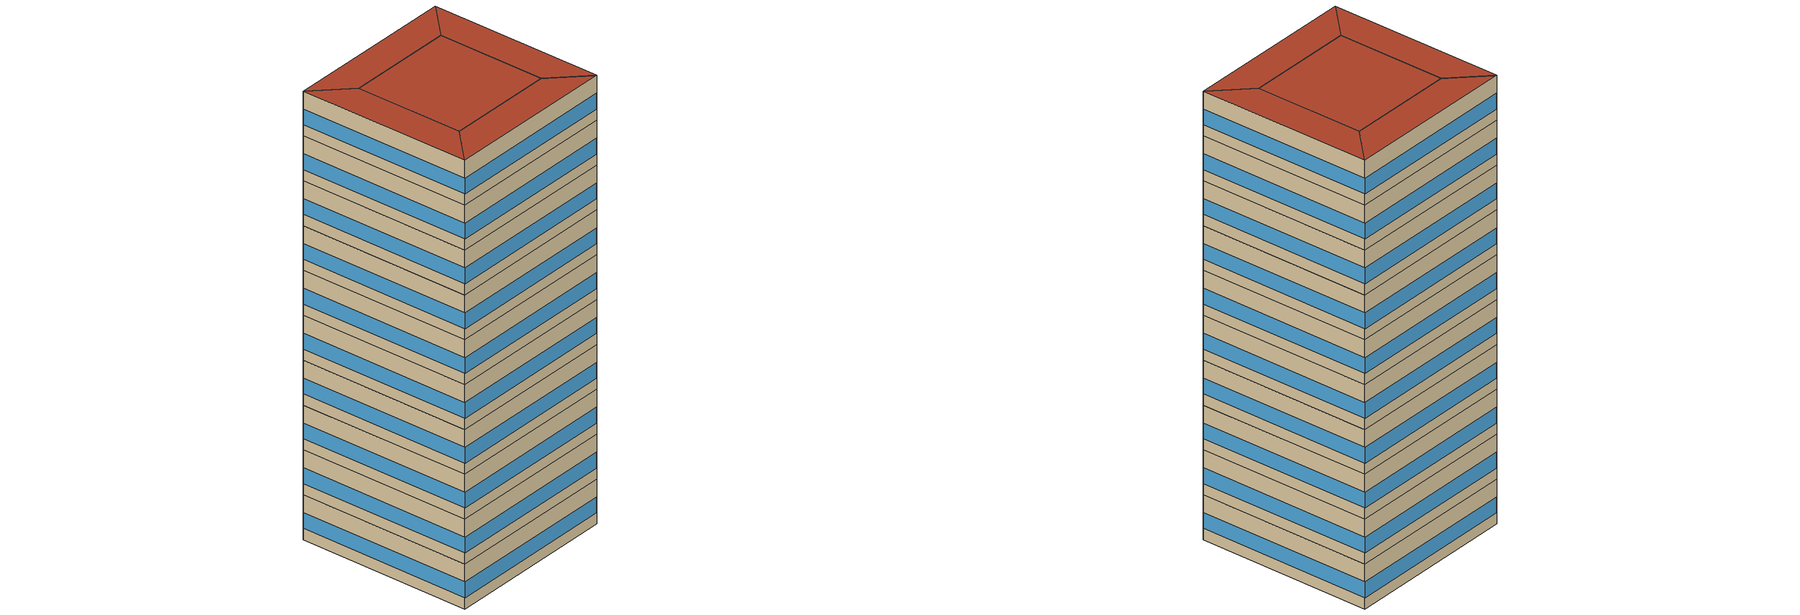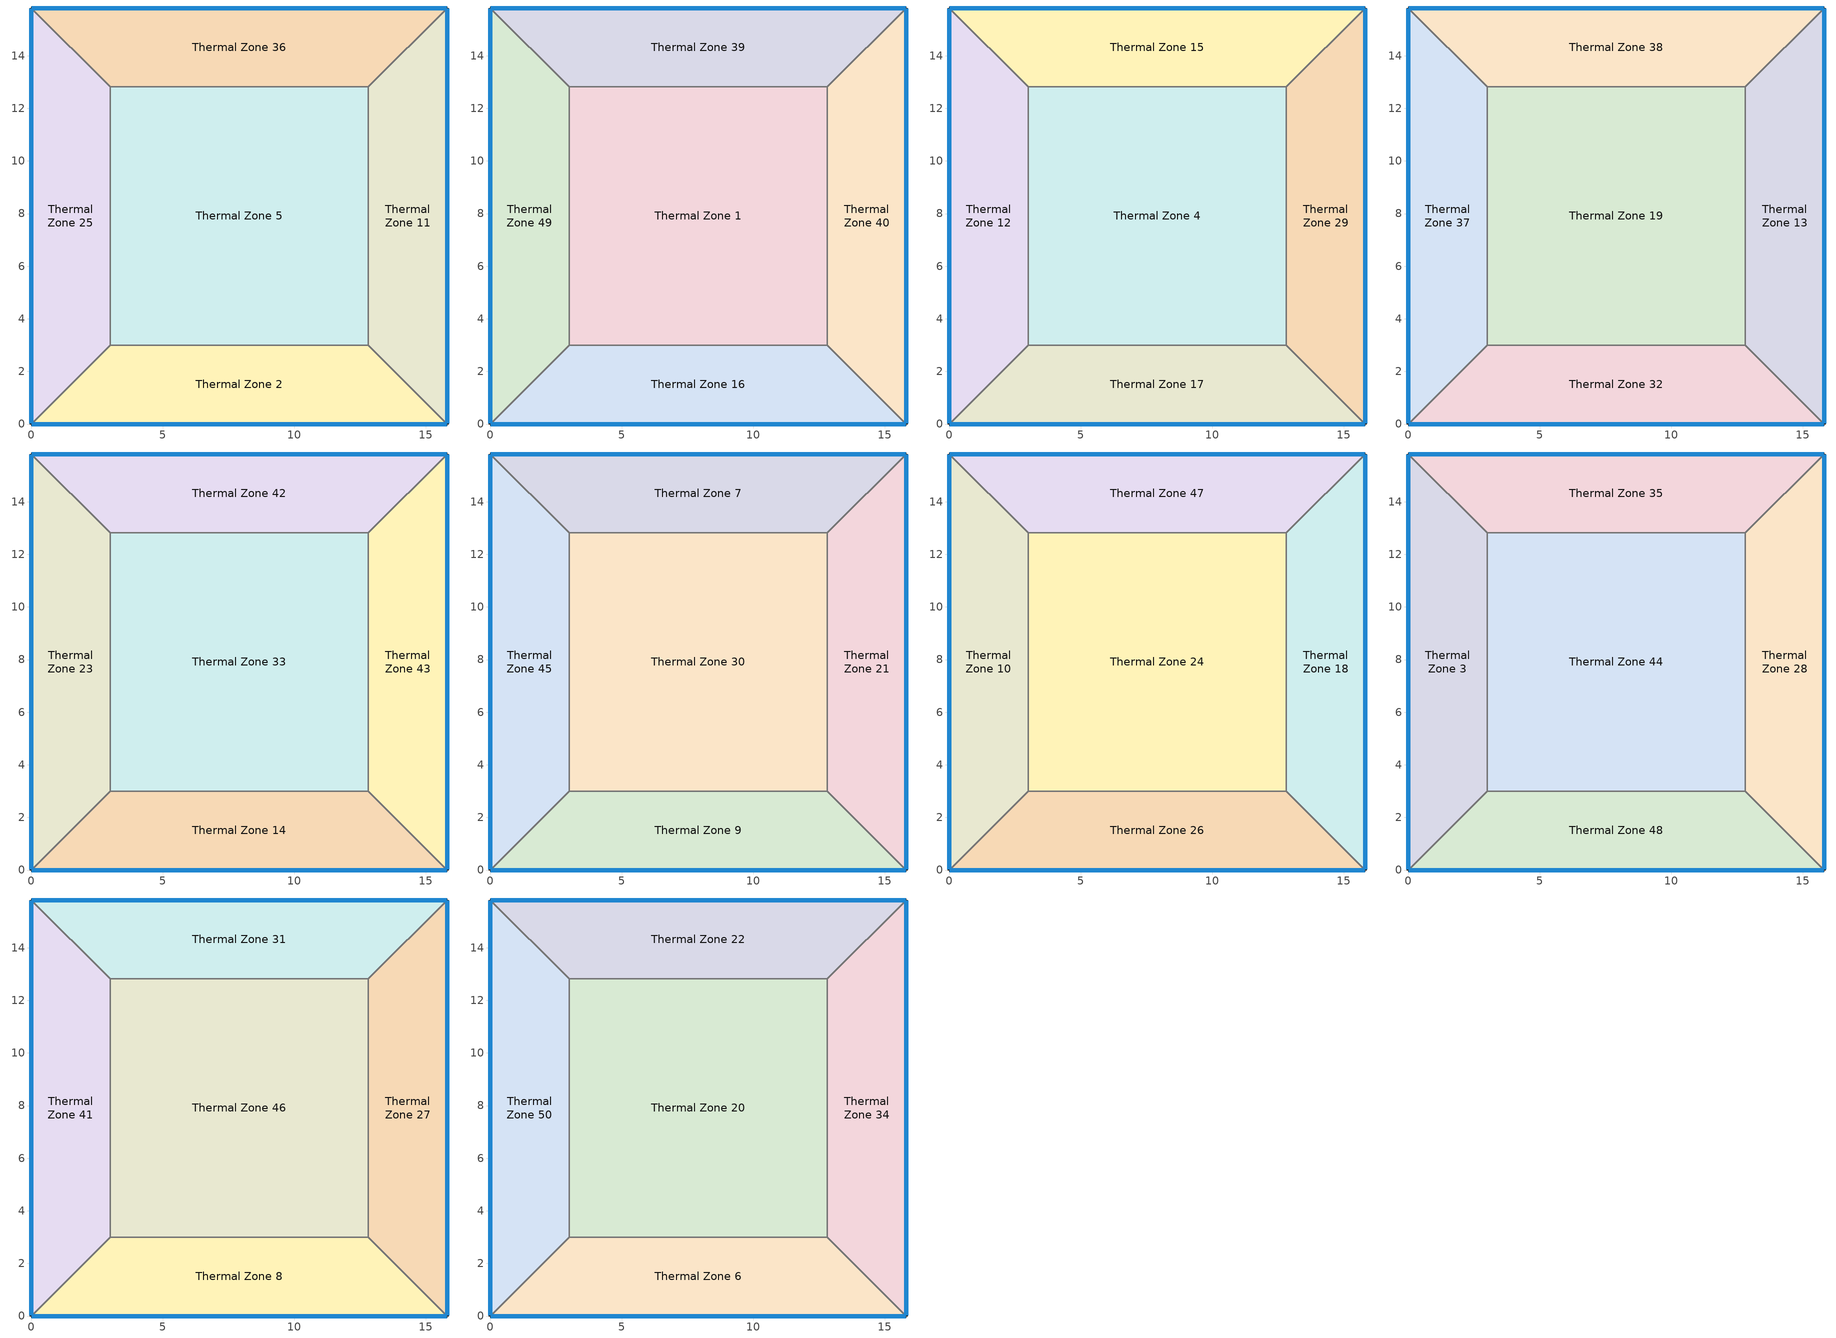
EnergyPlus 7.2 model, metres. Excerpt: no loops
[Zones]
Thermal Zone 25
 floor ground (000_ExtSlabCarpet_4in_ClimateZone 1-8): 0,0 0,15.81 3,12.81 3,3 z0
 wall outside (ASHRAE_189.1-2009_ExtWall_SteelFrame_ClimateZone 4-8): 0,15.81 0,0 z0:4
 wall to Thermal Zone 36 (000_Interior Wall): 3,12.81 0,15.81 z0:4
 wall to Thermal Zone 5 (000_Interior Wall): 3,3 3,12.81 z0:4
 wall to Thermal Zone 2 (000_Interior Wall): 0,0 3,3 z0:4
 window (ASHRAE_189.1-2009_ExtWindow_ClimateZone 4-5): 0,15.79 0,0.03 z1:2.4
Thermal Zone 2
 floor ground (000_ExtSlabCarpet_4in_ClimateZone 1-8): 15.81,0 0,0 3,3 12.81,3 z0
 wall outside (ASHRAE_189.1-2009_ExtWall_SteelFrame_ClimateZone 4-8): 0,0 15.81,0 z0:4
 wall to Thermal Zone 11 (000_Interior Wall): 15.81,0 12.81,3 z0:4
 wall to Thermal Zone 5 (000_Interior Wall): 12.81,3 3,3 z0:4
 window (ASHRAE_189.1-2009_ExtWindow_ClimateZone 4-5): 0.03,0 15.79,0 z1:2.4
Thermal Zone 5
 floor ground (000_ExtSlabCarpet_4in_ClimateZone 1-8): 3,3 3,12.81 12.81,12.81 12.81,3 z0
 wall to Thermal Zone 36 (000_Interior Wall): 12.81,12.81 3,12.81 z0:4
 wall to Thermal Zone 11 (000_Interior Wall): 12.81,3 12.81,12.81 z0:4
Thermal Zone 11
 floor ground (000_ExtSlabCarpet_4in_ClimateZone 1-8): 15.81,15.81 15.81,0 12.81,3 12.81,12.81 z0
 wall outside (ASHRAE_189.1-2009_ExtWall_SteelFrame_ClimateZone 4-8): 15.81,0 15.81,15.81 z0:4
 wall to Thermal Zone 36 (000_Interior Wall): 15.81,15.81 12.81,12.81 z0:4
 window (ASHRAE_189.1-2009_ExtWindow_ClimateZone 4-5): 15.81,0.03 15.81,15.79 z1:2.4
Thermal Zone 36
 floor ground (000_ExtSlabCarpet_4in_ClimateZone 1-8): 0,15.81 15.81,15.81 12.81,12.81 3,12.81 z0
 wall outside (ASHRAE_189.1-2009_ExtWall_SteelFrame_ClimateZone 4-8): 15.81,15.81 0,15.81 z0:4
 window (ASHRAE_189.1-2009_ExtWindow_ClimateZone 4-5): 15.79,15.81 0.03,15.81 z1:2.4
Thermal Zone 39
 floor to Thermal Zone 36 (000_Interior Floor): 0,15.81 15.81,15.81 12.81,12.81 3,12.81 z4
 wall outside (ASHRAE_189.1-2009_ExtWall_SteelFrame_ClimateZone 4-8): 15.81,15.81 0,15.81 z4:8
 wall to Thermal Zone 40 (000_Interior Wall): 12.81,12.81 15.81,15.81 z4:8
 wall to Thermal Zone 1 (000_Interior Wall): 3,12.81 12.81,12.81 z4:8
 wall to Thermal Zone 49 (000_Interior Wall): 0,15.81 3,12.81 z4:8
 window (ASHRAE_189.1-2009_ExtWindow_ClimateZone 4-5): 15.79,15.81 0.03,15.81 z5:6.4
Thermal Zone 40
 floor to Thermal Zone 11 (000_Interior Floor): 15.81,15.81 15.81,0 12.81,3 12.81,12.81 z4
 wall outside (ASHRAE_189.1-2009_ExtWall_SteelFrame_ClimateZone 4-8): 15.81,0 15.81,15.81 z4:8
 wall to Thermal Zone 16 (000_Interior Wall): 12.81,3 15.81,0 z4:8
 wall to Thermal Zone 1 (000_Interior Wall): 12.81,12.81 12.81,3 z4:8
 window (ASHRAE_189.1-2009_ExtWindow_ClimateZone 4-5): 15.81,0.03 15.81,15.79 z5:6.4
Thermal Zone 49
 floor to Thermal Zone 25 (000_Interior Floor): 0,0 0,15.81 3,12.81 3,3 z4
 wall outside (ASHRAE_189.1-2009_ExtWall_SteelFrame_ClimateZone 4-8): 0,15.81 0,0 z4:8
 wall to Thermal Zone 1 (000_Interior Wall): 3,3 3,12.81 z4:8
 wall to Thermal Zone 16 (000_Interior Wall): 0,0 3,3 z4:8
 window (ASHRAE_189.1-2009_ExtWindow_ClimateZone 4-5): 0,15.79 0,0.03 z5:6.4
Thermal Zone 16
 floor to Thermal Zone 2 (000_Interior Floor): 15.81,0 0,0 3,3 12.81,3 z4
 wall outside (ASHRAE_189.1-2009_ExtWall_SteelFrame_ClimateZone 4-8): 0,0 15.81,0 z4:8
 wall to Thermal Zone 1 (000_Interior Wall): 12.81,3 3,3 z4:8
 window (ASHRAE_189.1-2009_ExtWindow_ClimateZone 4-5): 0.03,0 15.79,0 z5:6.4
Thermal Zone 1
 floor to Thermal Zone 5 (000_Interior Floor): 3,3 3,12.81 12.81,12.81 12.81,3 z4
Thermal Zone 12
 floor to Thermal Zone 49 (000_Interior Floor): 0,0 0,15.81 3,12.81 3,3 z8
 wall outside (ASHRAE_189.1-2009_ExtWall_SteelFrame_ClimateZone 4-8): 0,15.81 0,0 z8:12
 wall to Thermal Zone 17 (000_Interior Wall): 0,0 3,3 z8:12
 wall to Thermal Zone 15 (000_Interior Wall): 3,12.81 0,15.81 z8:12
 wall to Thermal Zone 4 (000_Interior Wall): 3,3 3,12.81 z8:12
 window (ASHRAE_189.1-2009_ExtWindow_ClimateZone 4-5): 0,15.79 0,0.03 z9:10.4
Thermal Zone 15
 floor to Thermal Zone 39 (000_Interior Floor): 0,15.81 15.81,15.81 12.81,12.81 3,12.81 z8
 wall outside (ASHRAE_189.1-2009_ExtWall_SteelFrame_ClimateZone 4-8): 15.81,15.81 0,15.81 z8:12
 wall to Thermal Zone 4 (000_Interior Wall): 3,12.81 12.81,12.81 z8:12
 wall to Thermal Zone 29 (000_Interior Wall): 12.81,12.81 15.81,15.81 z8:12
 window (ASHRAE_189.1-2009_ExtWindow_ClimateZone 4-5): 15.79,15.81 0.03,15.81 z9:10.4
Thermal Zone 4
 floor to Thermal Zone 1 (000_Interior Floor): 3,3 3,12.81 12.81,12.81 12.81,3 z8
 wall to Thermal Zone 29 (000_Interior Wall): 12.81,3 12.81,12.81 z8:12
 wall to Thermal Zone 17 (000_Interior Wall): 3,3 12.81,3 z8:12
Thermal Zone 17
 floor to Thermal Zone 16 (000_Interior Floor): 15.81,0 0,0 3,3 12.81,3 z8
 wall outside (ASHRAE_189.1-2009_ExtWall_SteelFrame_ClimateZone 4-8): 0,0 15.81,0 z8:12
 wall to Thermal Zone 29 (000_Interior Wall): 15.81,0 12.81,3 z8:12
 window (ASHRAE_189.1-2009_ExtWindow_ClimateZone 4-5): 0.03,0 15.79,0 z9:10.4
Thermal Zone 29
 floor to Thermal Zone 40 (000_Interior Floor): 15.81,15.81 15.81,0 12.81,3 12.81,12.81 z8
 wall outside (ASHRAE_189.1-2009_ExtWall_SteelFrame_ClimateZone 4-8): 15.81,0 15.81,15.81 z8:12
 window (ASHRAE_189.1-2009_ExtWindow_ClimateZone 4-5): 15.81,0.03 15.81,15.79 z9:10.4
Thermal Zone 13
 floor to Thermal Zone 29 (000_Interior Floor): 15.81,15.81 15.81,0 12.81,3 12.81,12.81 z12
 wall outside (ASHRAE_189.1-2009_ExtWall_SteelFrame_ClimateZone 4-8): 15.81,0 15.81,15.81 z12:16
 wall to Thermal Zone 38 (000_Interior Wall): 15.81,15.81 12.81,12.81 z12:16
 wall to Thermal Zone 19 (000_Interior Wall): 12.81,12.81 12.81,3 z12:16
 wall to Thermal Zone 32 (000_Interior Wall): 12.81,3 15.81,0 z12:16
 window (ASHRAE_189.1-2009_ExtWindow_ClimateZone 4-5): 15.81,0.03 15.81,15.79 z13:14.4
Thermal Zone 38
 floor to Thermal Zone 15 (000_Interior Floor): 0,15.81 15.81,15.81 12.81,12.81 3,12.81 z12
 wall outside (ASHRAE_189.1-2009_ExtWall_SteelFrame_ClimateZone 4-8): 15.81,15.81 0,15.81 z12:16
 wall to Thermal Zone 19 (000_Interior Wall): 3,12.81 12.81,12.81 z12:16
 wall to Thermal Zone 37 (000_Interior Wall): 0,15.81 3,12.81 z12:16
 window (ASHRAE_189.1-2009_ExtWindow_ClimateZone 4-5): 15.79,15.81 0.03,15.81 z13:14.4
Thermal Zone 19
 floor to Thermal Zone 4 (000_Interior Floor): 3,3 3,12.81 12.81,12.81 12.81,3 z12
 wall to Thermal Zone 32 (000_Interior Wall): 3,3 12.81,3 z12:16
 wall to Thermal Zone 37 (000_Interior Wall): 3,12.81 3,3 z12:16
Thermal Zone 37
 floor to Thermal Zone 12 (000_Interior Floor): 0,0 0,15.81 3,12.81 3,3 z12
 wall outside (ASHRAE_189.1-2009_ExtWall_SteelFrame_ClimateZone 4-8): 0,15.81 0,0 z12:16
 wall to Thermal Zone 32 (000_Interior Wall): 0,0 3,3 z12:16
 window (ASHRAE_189.1-2009_ExtWindow_ClimateZone 4-5): 0,15.79 0,0.03 z13:14.4
Thermal Zone 32
 floor to Thermal Zone 17 (000_Interior Floor): 15.81,0 0,0 3,3 12.81,3 z12
 wall outside (ASHRAE_189.1-2009_ExtWall_SteelFrame_ClimateZone 4-8): 0,0 15.81,0 z12:16
 window (ASHRAE_189.1-2009_ExtWindow_ClimateZone 4-5): 0.03,0 15.79,0 z13:14.4
Thermal Zone 42
 floor to Thermal Zone 38 (000_Interior Floor): 0,15.81 15.81,15.81 12.81,12.81 3,12.81 z16
 wall outside (ASHRAE_189.1-2009_ExtWall_SteelFrame_ClimateZone 4-8): 15.81,15.81 0,15.81 z16:20
 wall to Thermal Zone 43 (000_Interior Wall): 12.81,12.81 15.81,15.81 z16:20
 wall to Thermal Zone 33 (000_Interior Wall): 3,12.81 12.81,12.81 z16:20
 wall to Thermal Zone 23 (000_Interior Wall): 0,15.81 3,12.81 z16:20
 window (ASHRAE_189.1-2009_ExtWindow_ClimateZone 4-5): 15.79,15.81 0.03,15.81 z17:18.4
Thermal Zone 43
 floor to Thermal Zone 13 (000_Interior Floor): 15.81,15.81 15.81,0 12.81,3 12.81,12.81 z16
 wall outside (ASHRAE_189.1-2009_ExtWall_SteelFrame_ClimateZone 4-8): 15.81,0 15.81,15.81 z16:20
 wall to Thermal Zone 14 (000_Interior Wall): 12.81,3 15.81,0 z16:20
 wall to Thermal Zone 33 (000_Interior Wall): 12.81,12.81 12.81,3 z16:20
 window (ASHRAE_189.1-2009_ExtWindow_ClimateZone 4-5): 15.81,0.03 15.81,15.79 z17:18.4
Thermal Zone 33
 floor to Thermal Zone 19 (000_Interior Floor): 3,3 3,12.81 12.81,12.81 12.81,3 z16
 wall to Thermal Zone 23 (000_Interior Wall): 3,12.81 3,3 z16:20
 wall to Thermal Zone 14 (000_Interior Wall): 3,3 12.81,3 z16:20
Thermal Zone 23
 floor to Thermal Zone 37 (000_Interior Floor): 0,0 0,15.81 3,12.81 3,3 z16
 wall outside (ASHRAE_189.1-2009_ExtWall_SteelFrame_ClimateZone 4-8): 0,15.81 0,0 z16:20
 wall to Thermal Zone 14 (000_Interior Wall): 0,0 3,3 z16:20
 window (ASHRAE_189.1-2009_ExtWindow_ClimateZone 4-5): 0,15.79 0,0.03 z17:18.4
Thermal Zone 14
 floor to Thermal Zone 32 (000_Interior Floor): 15.81,0 0,0 3,3 12.81,3 z16
 wall outside (ASHRAE_189.1-2009_ExtWall_SteelFrame_ClimateZone 4-8): 0,0 15.81,0 z16:20
 window (ASHRAE_189.1-2009_ExtWindow_ClimateZone 4-5): 0.03,0 15.79,0 z17:18.4
Thermal Zone 7
 floor to Thermal Zone 42 (000_Interior Floor): 0,15.81 15.81,15.81 12.81,12.81 3,12.81 z20
 wall outside (ASHRAE_189.1-2009_ExtWall_SteelFrame_ClimateZone 4-8): 15.81,15.81 0,15.81 z20:24
 wall to Thermal Zone 30 (000_Interior Wall): 3,12.81 12.81,12.81 z20:24
 wall to Thermal Zone 45 (000_Interior Wall): 0,15.81 3,12.81 z20:24
 wall to Thermal Zone 21 (000_Interior Wall): 12.81,12.81 15.81,15.81 z20:24
 window (ASHRAE_189.1-2009_ExtWindow_ClimateZone 4-5): 15.79,15.81 0.03,15.81 z21:22.4
Thermal Zone 30
 floor to Thermal Zone 33 (000_Interior Floor): 3,3 3,12.81 12.81,12.81 12.81,3 z20
 wall to Thermal Zone 21 (000_Interior Wall): 12.81,3 12.81,12.81 z20:24
 wall to Thermal Zone 9 (000_Interior Wall): 3,3 12.81,3 z20:24
 wall to Thermal Zone 45 (000_Interior Wall): 3,12.81 3,3 z20:24
Thermal Zone 9
 floor to Thermal Zone 14 (000_Interior Floor): 15.81,0 0,0 3,3 12.81,3 z20
 wall outside (ASHRAE_189.1-2009_ExtWall_SteelFrame_ClimateZone 4-8): 0,0 15.81,0 z20:24
 wall to Thermal Zone 21 (000_Interior Wall): 15.81,0 12.81,3 z20:24
 wall to Thermal Zone 45 (000_Interior Wall): 3,3 0,0 z20:24
 window (ASHRAE_189.1-2009_ExtWindow_ClimateZone 4-5): 0.03,0 15.79,0 z21:22.4
Thermal Zone 45
 floor to Thermal Zone 23 (000_Interior Floor): 0,0 0,15.81 3,12.81 3,3 z20
 wall outside (ASHRAE_189.1-2009_ExtWall_SteelFrame_ClimateZone 4-8): 0,15.81 0,0 z20:24
 window (ASHRAE_189.1-2009_ExtWindow_ClimateZone 4-5): 0,15.79 0,0.03 z21:22.4
Thermal Zone 21
 floor to Thermal Zone 43 (000_Interior Floor): 15.81,15.81 15.81,0 12.81,3 12.81,12.81 z20
 wall outside (ASHRAE_189.1-2009_ExtWall_SteelFrame_ClimateZone 4-8): 15.81,0 15.81,15.81 z20:24
 window (ASHRAE_189.1-2009_ExtWindow_ClimateZone 4-5): 15.81,0.03 15.81,15.79 z21:22.4
Thermal Zone 47
 floor to Thermal Zone 7 (000_Interior Floor): 0,15.81 15.81,15.81 12.81,12.81 3,12.81 z24
 wall outside (ASHRAE_189.1-2009_ExtWall_SteelFrame_ClimateZone 4-8): 15.81,15.81 0,15.81 z24:28
 wall to Thermal Zone 10 (000_Interior Wall): 0,15.81 3,12.81 z24:28
 wall to Thermal Zone 24 (000_Interior Wall): 3,12.81 12.81,12.81 z24:28
 wall to Thermal Zone 18 (000_Interior Wall): 12.81,12.81 15.81,15.81 z24:28
 window (ASHRAE_189.1-2009_ExtWindow_ClimateZone 4-5): 15.79,15.81 0.03,15.81 z25:26.4
Thermal Zone 24
 floor to Thermal Zone 30 (000_Interior Floor): 3,3 3,12.81 12.81,12.81 12.81,3 z24
 wall to Thermal Zone 18 (000_Interior Wall): 12.81,3 12.81,12.81 z24:28
 wall to Thermal Zone 26 (000_Interior Wall): 3,3 12.81,3 z24:28
 wall to Thermal Zone 10 (000_Interior Wall): 3,12.81 3,3 z24:28
Thermal Zone 18
 floor to Thermal Zone 21 (000_Interior Floor): 15.81,15.81 15.81,0 12.81,3 12.81,12.81 z24
 wall outside (ASHRAE_189.1-2009_ExtWall_SteelFrame_ClimateZone 4-8): 15.81,0 15.81,15.81 z24:28
 wall to Thermal Zone 26 (000_Interior Wall): 12.81,3 15.81,0 z24:28
 window (ASHRAE_189.1-2009_ExtWindow_ClimateZone 4-5): 15.81,0.03 15.81,15.79 z25:26.4
Thermal Zone 10
 floor to Thermal Zone 45 (000_Interior Floor): 0,0 0,15.81 3,12.81 3,3 z24
 wall outside (ASHRAE_189.1-2009_ExtWall_SteelFrame_ClimateZone 4-8): 0,15.81 0,0 z24:28
 wall to Thermal Zone 26 (000_Interior Wall): 0,0 3,3 z24:28
 window (ASHRAE_189.1-2009_ExtWindow_ClimateZone 4-5): 0,15.79 0,0.03 z25:26.4
Thermal Zone 26
 floor to Thermal Zone 9 (000_Interior Floor): 15.81,0 0,0 3,3 12.81,3 z24
 wall outside (ASHRAE_189.1-2009_ExtWall_SteelFrame_ClimateZone 4-8): 0,0 15.81,0 z24:28
 window (ASHRAE_189.1-2009_ExtWindow_ClimateZone 4-5): 0.03,0 15.79,0 z25:26.4
Thermal Zone 3
 floor to Thermal Zone 10 (000_Interior Floor): 0,0 0,15.81 3,12.81 3,3 z28
 wall outside (ASHRAE_189.1-2009_ExtWall_SteelFrame_ClimateZone 4-8): 0,15.81 0,0 z28:32
 wall to Thermal Zone 44 (000_Interior Wall): 3,3 3,12.81 z28:32
 wall to Thermal Zone 48 (000_Interior Wall): 0,0 3,3 z28:32
 wall to Thermal Zone 35 (000_Interior Wall): 3,12.81 0,15.81 z28:32
 window (ASHRAE_189.1-2009_ExtWindow_ClimateZone 4-5): 0,15.79 0,0.03 z29:30.4
Thermal Zone 28
 floor to Thermal Zone 18 (000_Interior Floor): 15.81,15.81 15.81,0 12.81,3 12.81,12.81 z28
 wall outside (ASHRAE_189.1-2009_ExtWall_SteelFrame_ClimateZone 4-8): 15.81,0 15.81,15.81 z28:32
 wall to Thermal Zone 44 (000_Interior Wall): 12.81,12.81 12.81,3 z28:32
 wall to Thermal Zone 48 (000_Interior Wall): 12.81,3 15.81,0 z28:32
 wall to Thermal Zone 35 (000_Interior Wall): 15.81,15.81 12.81,12.81 z28:32
 window (ASHRAE_189.1-2009_ExtWindow_ClimateZone 4-5): 15.81,0.03 15.81,15.79 z29:30.4
Thermal Zone 48
 floor to Thermal Zone 26 (000_Interior Floor): 15.81,0 0,0 3,3 12.81,3 z28
 wall outside (ASHRAE_189.1-2009_ExtWall_SteelFrame_ClimateZone 4-8): 0,0 15.81,0 z28:32
 wall to Thermal Zone 44 (000_Interior Wall): 12.81,3 3,3 z28:32
 window (ASHRAE_189.1-2009_ExtWindow_ClimateZone 4-5): 0.03,0 15.79,0 z29:30.4
Thermal Zone 44
 floor to Thermal Zone 24 (000_Interior Floor): 3,3 3,12.81 12.81,12.81 12.81,3 z28
 wall to Thermal Zone 35 (000_Interior Wall): 12.81,12.81 3,12.81 z28:32
Thermal Zone 35
 floor to Thermal Zone 47 (000_Interior Floor): 0,15.81 15.81,15.81 12.81,12.81 3,12.81 z28
 wall outside (ASHRAE_189.1-2009_ExtWall_SteelFrame_ClimateZone 4-8): 15.81,15.81 0,15.81 z28:32
 window (ASHRAE_189.1-2009_ExtWindow_ClimateZone 4-5): 15.79,15.81 0.03,15.81 z29:30.4
Thermal Zone 41
 floor to Thermal Zone 3 (000_Interior Floor): 0,0 0,15.81 3,12.81 3,3 z32
 wall outside (ASHRAE_189.1-2009_ExtWall_SteelFrame_ClimateZone 4-8): 0,15.81 0,0 z32:36
 wall to Thermal Zone 8 (000_Interior Wall): 0,0 3,3 z32:36
 wall to Thermal Zone 31 (000_Interior Wall): 3,12.81 0,15.81 z32:36
 wall to Thermal Zone 46 (000_Interior Wall): 3,3 3,12.81 z32:36
 window (ASHRAE_189.1-2009_ExtWindow_ClimateZone 4-5): 0,15.79 0,0.03 z33:34.4
Thermal Zone 8
 floor to Thermal Zone 48 (000_Interior Floor): 15.81,0 0,0 3,3 12.81,3 z32
 wall outside (ASHRAE_189.1-2009_ExtWall_SteelFrame_ClimateZone 4-8): 0,0 15.81,0 z32:36
 wall to Thermal Zone 46 (000_Interior Wall): 12.81,3 3,3 z32:36
 wall to Thermal Zone 27 (000_Interior Wall): 15.81,0 12.81,3 z32:36
 window (ASHRAE_189.1-2009_ExtWindow_ClimateZone 4-5): 0.03,0 15.79,0 z33:34.4
Thermal Zone 31
 floor to Thermal Zone 35 (000_Interior Floor): 0,15.81 15.81,15.81 12.81,12.81 3,12.81 z32
 wall outside (ASHRAE_189.1-2009_ExtWall_SteelFrame_ClimateZone 4-8): 15.81,15.81 0,15.81 z32:36
 wall to Thermal Zone 27 (000_Interior Wall): 12.81,12.81 15.81,15.81 z32:36
 wall to Thermal Zone 46 (000_Interior Wall): 3,12.81 12.81,12.81 z32:36
 window (ASHRAE_189.1-2009_ExtWindow_ClimateZone 4-5): 15.79,15.81 0.03,15.81 z33:34.4
Thermal Zone 46
 floor to Thermal Zone 44 (000_Interior Floor): 3,3 3,12.81 12.81,12.81 12.81,3 z32
 wall to Thermal Zone 27 (000_Interior Wall): 12.81,3 12.81,12.81 z32:36
Thermal Zone 27
 floor to Thermal Zone 28 (000_Interior Floor): 15.81,15.81 15.81,0 12.81,3 12.81,12.81 z32
 wall outside (ASHRAE_189.1-2009_ExtWall_SteelFrame_ClimateZone 4-8): 15.81,0 15.81,15.81 z32:36
 window (ASHRAE_189.1-2009_ExtWindow_ClimateZone 4-5): 15.81,0.03 15.81,15.79 z33:34.4
Thermal Zone 22
 floor to Thermal Zone 31 (000_Interior Floor): 0,15.81 15.81,15.81 12.81,12.81 3,12.81 z36
 wall outside (ASHRAE_189.1-2009_ExtWall_SteelFrame_ClimateZone 4-8): 15.81,15.81 0,15.81 z36:40
 wall to Thermal Zone 34 (000_Interior Wall): 12.81,12.81 15.81,15.81 z36:40
 wall to Thermal Zone 20 (000_Interior Wall): 3,12.81 12.81,12.81 z36:40
 wall to Thermal Zone 50 (000_Interior Wall): 0,15.81 3,12.81 z36:40
 window (ASHRAE_189.1-2009_ExtWindow_ClimateZone 4-5): 15.79,15.81 0.03,15.81 z37:38.4
 roof outside (ASHRAE_189.1-2009_ExtRoof_IEAD_ClimateZone 2-5): 3,12.81 12.81,12.81 15.81,15.81 0,15.81 z40
Thermal Zone 6
 floor to Thermal Zone 8 (000_Interior Floor): 15.81,0 0,0 3,3 12.81,3 z36
 wall outside (ASHRAE_189.1-2009_ExtWall_SteelFrame_ClimateZone 4-8): 0,0 15.81,0 z36:40
 wall to Thermal Zone 50 (000_Interior Wall): 3,3 0,0 z36:40
 wall to Thermal Zone 34 (000_Interior Wall): 15.81,0 12.81,3 z36:40
 wall to Thermal Zone 20 (000_Interior Wall): 12.81,3 3,3 z36:40
 window (ASHRAE_189.1-2009_ExtWindow_ClimateZone 4-5): 0.03,0 15.79,0 z37:38.4
 roof outside (ASHRAE_189.1-2009_ExtRoof_IEAD_ClimateZone 2-5): 12.81,3 3,3 0,0 15.81,0 z40
Thermal Zone 20
 floor to Thermal Zone 46 (000_Interior Floor): 3,3 3,12.81 12.81,12.81 12.81,3 z36
 wall to Thermal Zone 50 (000_Interior Wall): 3,12.81 3,3 z36:40
 wall to Thermal Zone 34 (000_Interior Wall): 12.81,3 12.81,12.81 z36:40
 roof outside (ASHRAE_189.1-2009_ExtRoof_IEAD_ClimateZone 2-5): 12.81,3 12.81,12.81 3,12.81 3,3 z40
Thermal Zone 50
 floor to Thermal Zone 41 (000_Interior Floor): 0,0 0,15.81 3,12.81 3,3 z36
 wall outside (ASHRAE_189.1-2009_ExtWall_SteelFrame_ClimateZone 4-8): 0,15.81 0,0 z36:40
 window (ASHRAE_189.1-2009_ExtWindow_ClimateZone 4-5): 0,15.79 0,0.03 z37:38.4
 roof outside (ASHRAE_189.1-2009_ExtRoof_IEAD_ClimateZone 2-5): 3,3 3,12.81 0,15.81 0,0 z40
Thermal Zone 34
 floor to Thermal Zone 27 (000_Interior Floor): 15.81,15.81 15.81,0 12.81,3 12.81,12.81 z36
 wall outside (ASHRAE_189.1-2009_ExtWall_SteelFrame_ClimateZone 4-8): 15.81,0 15.81,15.81 z36:40
 window (ASHRAE_189.1-2009_ExtWindow_ClimateZone 4-5): 15.81,0.03 15.81,15.79 z37:38.4
 roof outside (ASHRAE_189.1-2009_ExtRoof_IEAD_ClimateZone 2-5): 12.81,12.81 12.81,3 15.81,0 15.81,15.81 z40
[Site:Location]
Chicago Ohare Intl Ap_IL_USA Design_Conditions: Latitude {deg}=41.98; Longitude {deg}=-87.92; Time Zone {hr}=-6; Elevation {m}=201
[SizingPeriod:DesignDay] Day of Month=21; Dry-Bulb Temperature Range Modifier Type=DefaultMultipliers; Barometric Pressure {Pa}=98934; Rain Indicator=No; Snow Indicator=No; Daylight Saving Time Indicator=No
Name | Month | Day Type | Maximum Dry-Bulb Temperature {C} | Daily Dry-Bulb Temperature Range {deltaC} | Humidity Condition Type | Enthalpy at Maximum Dry-Bulb {J/kg} | Wind Speed {m/s} | Wind Direction {deg} | Solar Model Indicator | ASHRAE Clear Sky Optical Depth for Beam Irradiance (taub) | ASHRAE Clear Sky Optical Depth for Diffuse Irradiance (taud) | Wetbulb or DewPoint at Maximum Dry-Bulb {C} | Sky Clearness
Chicago Ohare Intl Ap Ann Clg .4% Condns Enth=>MDB | 7 | SummerDesignDay | 31.4 | 10.5 | Enthalpy | 79200 | 5.2 | 230 | ASHRAETau | 0.455 | 2.05
Chicago Ohare Intl Ap Ann Clg .4% Condns DB=>MWB | 7 | SummerDesignDay | 33.3 | 10.5 | Wetbulb |  | 5.2 | 230 | ASHRAETau | 0.455 | 2.05 | 23.7
Chicago Ohare Intl Ap Ann Clg .4% Condns DP=>MDB | 7 | SummerDesignDay | 28.9 | 10.5 | Dewpoint |  | 5.2 | 230 | ASHRAETau | 0.455 | 2.05 | 23.8
Chicago Ohare Intl Ap Ann Hum_n 99% Condns DP=>MCDB | 1 | WinterDesignDay | -15.7 | 0 | Dewpoint |  | 4.9 | 270 | ASHRAEClearSky |  |  | -22.1 | 0
Chicago Ohare Intl Ap Ann Hum_n 99.6% Condns DP=>MCDB | 1 | WinterDesignDay | -19.2 | 0 | Dewpoint |  | 4.9 | 270 | ASHRAEClearSky |  |  | -25.7 | 0
Chicago Ohare Intl Ap Ann Htg Wind 99.6% Condns WS=>MCDB | 1 | WinterDesignDay | -3.5 | 0 | Wetbulb |  | 12.4 | 270 | ASHRAEClearSky |  |  | -3.5 | 0
Chicago Ohare Intl Ap Ann Htg 99.6% Condns DB | 1 | WinterDesignDay | -20 | 0 | Wetbulb |  | 4.9 | 270 | ASHRAEClearSky |  |  | -20 | 0
Chicago Ohare Intl Ap Ann Clg 2% Condns DB=>MWB | 7 | SummerDesignDay | 30.1 | 10.5 | Wetbulb |  | 5.2 | 230 | ASHRAETau | 0.455 | 2.05 | 22.1
Chicago Ohare Intl Ap Ann Clg 2% Condns DP=>MDB | 7 | SummerDesignDay | 26.5 | 10.5 | Dewpoint |  | 5.2 | 230 | ASHRAETau | 0.455 | 2.05 | 21.9
Chicago Ohare Intl Ap Ann Htg 99% Condns DB | 1 | WinterDesignDay | -16.6 | 0 | Wetbulb |  | 4.9 | 270 | ASHRAEClearSky |  |  | -16.6 | 0
Chicago Ohare Intl Ap Ann Clg 1% Condns Enth=>MDB | 7 | SummerDesignDay | 29.6 | 10.5 | Enthalpy | 75100 | 5.2 | 230 | ASHRAETau | 0.455 | 2.05
Chicago Ohare Intl Ap Ann Clg 1% Condns DP=>MDB | 7 | SummerDesignDay | 27.7 | 10.5 | Dewpoint |  | 5.2 | 230 | ASHRAETau | 0.455 | 2.05 | 22.9
Chicago Ohare Intl Ap Ann Clg 2% Condns WB=>MDB | 7 | SummerDesignDay | 28.1 | 10.5 | Wetbulb |  | 5.2 | 230 | ASHRAETau | 0.455 | 2.05 | 23.5
Chicago Ohare Intl Ap Ann Clg 2% Condns Enth=>MDB | 7 | SummerDesignDay | 28.2 | 10.5 | Enthalpy | 70900 | 5.2 | 230 | ASHRAETau | 0.455 | 2.05
Chicago Ohare Intl Ap Ann Htg Wind 99% Condns WS=>MCDB | 1 | WinterDesignDay | -3.2 | 0 | Wetbulb |  | 11.4 | 270 | ASHRAEClearSky |  |  | -3.2 | 0
Chicago Ohare Intl Ap Ann Clg 1% Condns WB=>MDB | 7 | SummerDesignDay | 29.6 | 10.5 | Wetbulb |  | 5.2 | 230 | ASHRAETau | 0.455 | 2.05 | 24.5
Chicago Ohare Intl Ap Ann Clg .4% Condns WB=>MDB | 7 | SummerDesignDay | 31.2 | 10.5 | Wetbulb |  | 5.2 | 230 | ASHRAETau | 0.455 | 2.05 | 25.5
Chicago Ohare Intl Ap Ann Clg 1% Condns DB=>MWB | 7 | SummerDesignDay | 31.6 | 10.5 | Wetbulb |  | 5.2 | 230 | ASHRAETau | 0.455 | 2.05 | 23
[Building]
Building 1
[Material] Thermal Absorptance=0.9
Name | Roughness | Thickness {m} | Conductivity {W/m-K} | Density {kg/m3} | Specific Heat {J/kg-K} | Solar Absorptance | Visible Absorptance
000_F16 Acoustic tile | MediumSmooth | 0.0191 | 0.06 | 368 | 590 | 0.7 | 0.7
1/2IN Gypsum | Smooth | 0.0127 | 0.16 | 784.9 | 830 | 0.92 | 0.92
000_G01a 19mm gypsum board | MediumSmooth | 0.019 | 0.16 | 800 | 1090 | 0.7 | 0.7
MAT-CC05 4 HW CONCRETE | Rough | 0.1016 | 1.311 | 2240 | 836.8 | 0.7 | 0.7
000_M11 100mm lightweight concrete | MediumRough | 0.1016 | 0.53 | 1280 | 840 | 0.7 | 0.7
Roof Insulation [21] | MediumRough | 0.2105 | 0.049 | 265 | 836.8 | 0.7 | 0.7
Roof Membrane | VeryRough | 0.0095 | 0.16 | 1121.29 | 1460 | 0.7 | 0.7
Metal Decking | MediumSmooth | 0.0015 | 45.006 | 7680 | 418.4 | 0.7 | 0.3
Wall Insulation [39] | MediumRough | 0.1184 | 0.045 | 265 | 836.8 | 0.7 | 0.7
[Material:AirGap]
Name | Thermal Resistance {m2-K/W}
000_F05 Ceiling air space resistance | 0.18
000_F04 Wall air space resistance | 0.15
[Material:NoMass] Thermal Absorptance=0.9; Solar Absorptance=0.7
Name | Roughness | Thermal Resistance {m2-K/W} | Visible Absorptance
CP02 CARPET PAD | VeryRough | 0.2165 | 0.8
MAT-SHEATH | Rough | 0.3626 | 0.7
[WindowMaterial:Glazing]
Theoretical Glass [207]: Optical Data Type=SpectralAverage; Thickness {m}=0.003; Solar Transmittance at Normal Incidence=0.3311; Front Side Solar Reflectance at Normal Incidence=0.6189; Back Side Solar Reflectance at Normal Incidence=0.6189; Visible Transmittance at Normal Incidence=0.44; Front Side Visible Reflectance at Normal Incidence=0.51; Back Side Visible Reflectance at Normal Incidence=0.51; Infrared Transmittance at Normal Incidence=0; Front Side Infrared Hemispherical Emissivity=0.9; Back Side Infrared Hemispherical Emissivity=0.9; Conductivity {W/m-K}=0.0133; Dirt Correction Factor for Solar and Visible Transmittance=1; Solar Diffusing=No
[Construction]
ASHRAE_189.1-2009_ExtRoof_IEAD_ClimateZone 2-5: Roof Membrane, Roof Insulation [21], Metal Decking
000_Interior Floor: 000_F16 Acoustic tile, 000_F05 Ceiling air space resistance, 000_M11 100mm lightweight concrete
ASHRAE_189.1-2009_ExtWall_SteelFrame_ClimateZone 4-8: MAT-SHEATH, Wall Insulation [39], 1/2IN Gypsum
000_Interior Wall: 000_G01a 19mm gypsum board, 000_F04 Wall air space resistance, 000_G01a 19mm gypsum board
000_ExtSlabCarpet_4in_ClimateZone 1-8: MAT-CC05 4 HW CONCRETE, CP02 CARPET PAD
ASHRAE_189.1-2009_ExtWindow_ClimateZone 4-5: Theoretical Glass [207]
[AvailabilityManager:Scheduled]
Name | Schedule
AvailabilityManager:Scheduled {5905ec2b-e5da-4afb-9a22-a5460eac86de} | Schedule:Compact {b7a55069-dc58-4578-9378-1e688d48491c}
AvailabilityManager:Scheduled {d94e7ebc-c57d-43be-88dc-4d97f729eb3e} | Schedule:Compact {56c9fe70-50b8-43dd-b8df-96e21dc98f4b}
[Zone]
Thermal Zone 3; Thermal Zone 12; Thermal Zone 7; Thermal Zone 39; Thermal Zone 22; Thermal Zone 40; Thermal Zone 25; Thermal Zone 42; Thermal Zone 15; Thermal Zone 41; Thermal Zone 6; Thermal Zone 49; Thermal Zone 2; Thermal Zone 47; Thermal Zone 8; Thermal Zone 28; Thermal Zone 13; Thermal Zone 4; Thermal Zone 16; Thermal Zone 31; Thermal Zone 20; Thermal Zone 17; Thermal Zone 48; Thermal Zone 30; Thermal Zone 5; Thermal Zone 38; Thermal Zone 44; Thermal Zone 24; Thermal Zone 43; Thermal Zone 11; Thermal Zone 1; Thermal Zone 46; Thermal Zone 9; Thermal Zone 33; Thermal Zone 45; Thermal Zone 19; Thermal Zone 29; Thermal Zone 23; Thermal Zone 14; Thermal Zone 18; Thermal Zone 50; Thermal Zone 37; Thermal Zone 35; Thermal Zone 10; Thermal Zone 27; Thermal Zone 32; Thermal Zone 21; Thermal Zone 26; Thermal Zone 34; Thermal Zone 36
[Schedule:Compact]
Schedule:Compact {b7a55069-dc58-4578-9378-1e688d48491c}; Schedule:Compact {56c9fe70-50b8-43dd-b8df-96e21dc98f4b}: Through: 12/31, For: AllDays, Until: 24:00, 1
